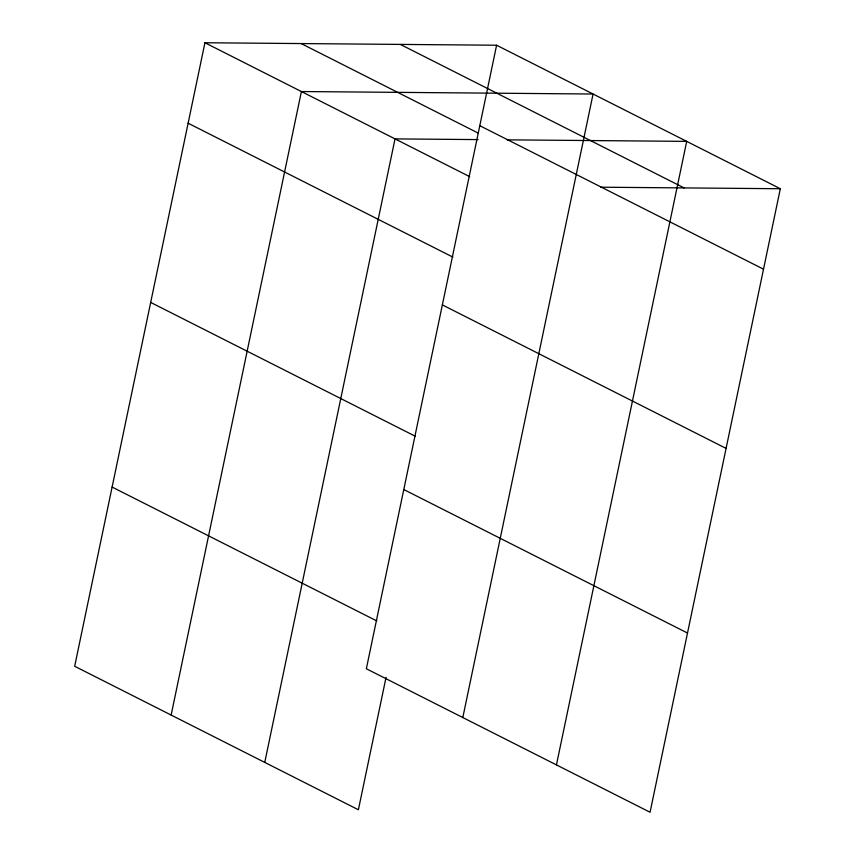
<?xml version="1.0" encoding="UTF-8"?>
<svg xmlns="http://www.w3.org/2000/svg" width="855" height="855" viewBox="0 0 855 855"><rect width="100%" height="100%" fill="white"/><g stroke="black" fill="none" stroke-linecap="round" stroke-linejoin="round"><path stroke-width="1.28" d="M496.605 45.23L366.346 668.76L650.067 812.25L780.326 188.731L496.605 45.23L204.933 42.75L74.674 666.269L358.395 809.77L386.065 677.31M171.139 715.058L301.398 91.538L593.071 94.018L462.812 717.548M264.761 762.414L395.021 138.895L478.095 139.6M556.445 764.894L686.704 141.374L507.143 139.846M600.776 187.202L780.326 188.731M400.354 44.417L684.075 187.908M479.805 125.696L763.515 269.186M301.184 43.573L478.244 133.113M204.933 42.75L469.684 176.654M188.121 123.216L452.883 257.109M442.366 304.904L726.077 448.394M150.683 302.424L415.445 436.328M403.784 489.541L687.505 633.042M112.112 487.061L376.863 620.965"/></g></svg>
